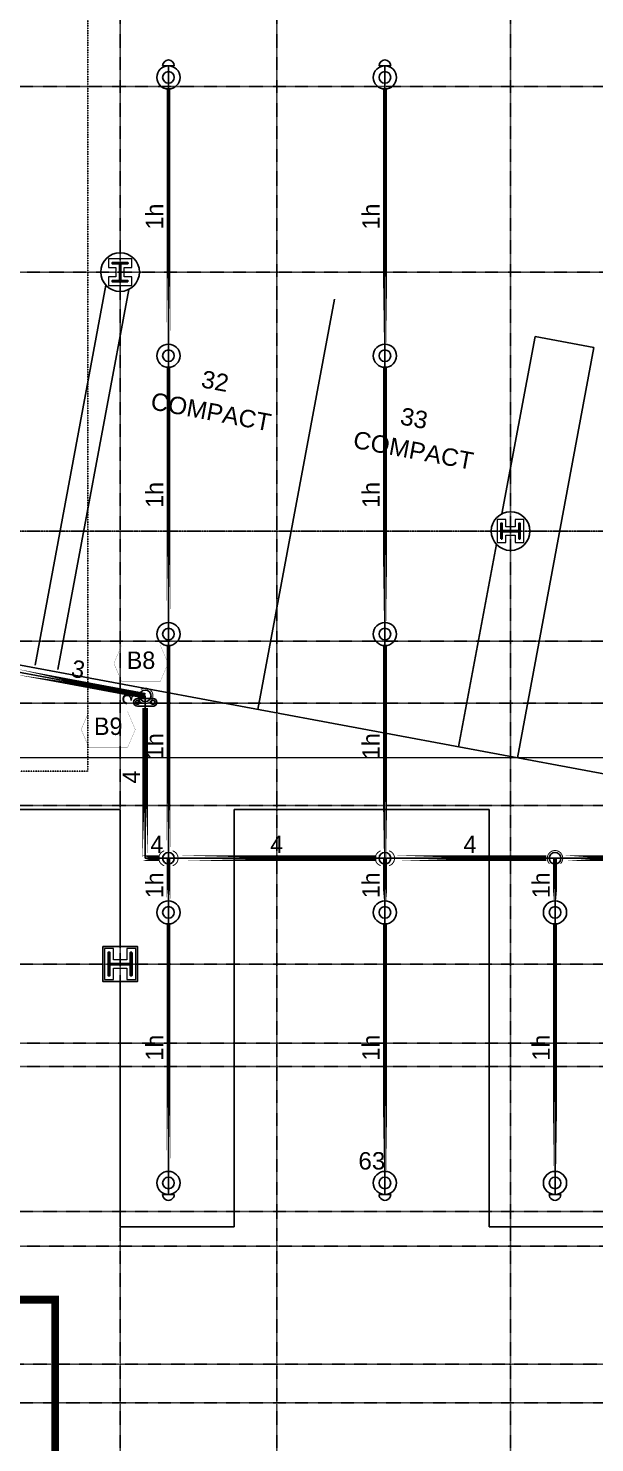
# Model space of a CAD drawing. Header units: inches. Extents: x -24247 to 247, y -491 to 2341.
# Drawn here: x -2261 to -1967, y 357 to 1089 of the extents above; entities that cross this region are included whole.
import ezdxf
from ezdxf import colors
from ezdxf.entities.mleader import LeaderData, LeaderLine
from ezdxf.enums import TextEntityAlignment as Align
from ezdxf.math import Vec2, Vec3

# ---------------------------------------------------------------- set-up
doc = ezdxf.new("R2010")
doc.units = ezdxf.units.IN
doc.header["$LTSCALE"] = 0.3
doc.header["$MEASUREMENT"] = 0
for name, pattern in [('CENTER2', [1.125, 0.75, -0.125, 0.125, -0.125]), ('DASHDOT2', [0.5, 0.25, -0.125, 0, -0.125]), ('HIDDEN2', [0.1875, 0.125, -0.0625]), ('PHANTOM2', [1.25, 0.625, -0.125, 0.125, -0.125, 0.125, -0.125])]:
    doc.linetypes.add(name, pattern=pattern)
for name, color, linetype, lineweight in [('A-Anno-Text', 7, 'Continuous', 25), ('A-Detl-Hatch', 1, 'Continuous', 18), ('A-Detl-Wide', 2, 'Continuous', 35), ('G-ANNO-TEXT', 7, 'Continuous', 0), ('S-Detl-Hatch', 1, 'Continuous', 18)]:
    doc.layers.add(name, color=color, linetype=linetype, lineweight=lineweight)
for name, color, linetype in [('A-Grid(SmallScale)', 11, 'CENTER2'), ('A-Roof-Above', 7, 'HIDDEN2'), ('A-Site-Parking', 251, 'Continuous'), ('HEADUP', 7, 'Continuous'), ('HYDNODE', 7, 'Continuous'), ('HYDR', 7, 'Continuous'), ('PIPEBL', 4, 'Continuous'), ('pipemn', 6, 'Continuous'), ('PIPESPC', 7, 'Continuous'), ('S-Structural Concrete', 4, 'Continuous'), ('spk-cap', 7, 'Continuous'), ('spk-pipecoup', 7, 'Continuous'), ('spk-piperise', 7, 'Continuous'), ('TIDYPIPE', 7, 'Continuous')]:
    doc.layers.add(name, color=color, linetype=linetype)
doc.layers.add('Zoning Envelope', color=7, linetype='DASHDOT2', true_color=0xaa0061)
doc.styles.add('Arial', font='arial.ttf')
doc.styles.add('G1DIM', font='arial.ttf')
doc.styles.add('PIPE', font='PIPE.SHX')

# ---------------------------------------------------------------- blocks, each defined once
blk = doc.blocks.new('*U20')
at = {"layer": 'A-Detl-Hatch'}
h = blk.add_hatch(dxfattribs=at)
h.set_pattern_fill('ANSI32', color=256, scale=6, style=0)
h.set_pattern_definition([(45, (0, -6.06), (-1.591, 1.591), []), (45, (1.0607, -6.06), (-1.591, 1.591), [])])
edge = h.paths.add_edge_path()
edge.add_line((6, -12.12), (6, -11.515))
edge.add_line((6, -11.515), (0.795, -11.515))
edge.add_arc((0.795, -10.915), 0.6, 180, 270, ccw=False)
edge.add_line((0.195, -10.915), (0.195, -1.205))
edge.add_arc((0.795, -1.205), 0.6, 90, 180, ccw=False)
edge.add_line((0.795, -0.605), (6, -0.605))
edge.add_line((6, -0.605), (6, 0))
edge.add_line((6, 0), (-6, 0))
edge.add_line((-6, 0), (-6, -0.605))
edge.add_line((-6, -0.605), (-0.795, -0.605))
edge.add_arc((-0.795, -1.205), 0.6, 0, 90, ccw=False)
edge.add_line((-0.195, -1.205), (-0.195, -10.915))
edge.add_arc((-0.795, -10.915), 0.6, 270, 360, ccw=False)
edge.add_line((-0.795, -11.515), (-6, -11.515))
edge.add_line((-6, -11.515), (-6, -12.12))
edge.add_line((-6, -12.12), (6, -12.12))
at = {"color": 0, "linetype": 'ByBlock'}
blk.add_lwpolyline([(6, -12.12), (6, -11.515), (0.795, -11.515, -0.4142136), (0.195, -10.915), (0.195, -1.205, -0.4142136), (0.795, -0.605), (6, -0.605), (6, 0), (-6, 0), (-6, -0.605), (-0.795, -0.605, -0.4142136), (-0.195, -1.205), (-0.195, -10.915, -0.4142136), (-0.795, -11.515), (-6, -11.515), (-6, -12.12)], format="xyb", close=True, dxfattribs=at)
blk = doc.blocks.new('W12X65')
at = {"layer": 'S-Detl-Hatch'}
blk.add_lwpolyline([(13860.59, -7310.28), (13860.59, -7305.67), (13854.79, -7305.67), (13854.79, -7298.76), (13860.59, -7298.76), (13860.59, -7294.16), (13844.59, -7294.16), (13844.59, -7298.76), (13850.4, -7298.76), (13850.4, -7305.67), (13844.59, -7305.67), (13844.59, -7310.28)], close=True, dxfattribs=at)
at = {"layer": 'A-Detl-Wide'}
blk.add_blockref('*U20', (13852.59, -7296.16), dxfattribs=at)
blk = doc.blocks.new('*U19')
at = {"layer": 'A-Detl-Hatch'}
h = blk.add_hatch(dxfattribs=at)
h.set_pattern_fill('ANSI32', color=256, scale=6, style=0)
h.set_pattern_definition([(45, (0, -4.865), (-1.591, 1.591), []), (45, (1.0607, -4.865), (-1.591, 1.591), [])])
edge = h.paths.add_edge_path()
edge.add_line((3.98, -9.73), (3.98, -9.295))
edge.add_line((3.98, -9.295), (0.645, -9.295))
edge.add_arc((0.645, -8.795), 0.5, 180, 270, ccw=False)
edge.add_line((0.145, -8.795), (0.145, -0.935))
edge.add_arc((0.645, -0.935), 0.5, 90, 180, ccw=False)
edge.add_line((0.645, -0.435), (3.98, -0.435))
edge.add_line((3.98, -0.435), (3.98, 0))
edge.add_line((3.98, 0), (-3.98, 0))
edge.add_line((-3.98, 0), (-3.98, -0.435))
edge.add_line((-3.98, -0.435), (-0.645, -0.435))
edge.add_arc((-0.645, -0.935), 0.5, 0, 90, ccw=False)
edge.add_line((-0.145, -0.935), (-0.145, -8.795))
edge.add_arc((-0.645, -8.795), 0.5, -90, 0, ccw=False)
edge.add_line((-0.645, -9.295), (-3.98, -9.295))
edge.add_line((-3.98, -9.295), (-3.98, -9.73))
edge.add_line((-3.98, -9.73), (3.98, -9.73))
at = {"color": 0, "linetype": 'ByBlock'}
blk.add_lwpolyline([(3.98, -9.73), (3.98, -9.295), (0.645, -9.295, -0.4142136), (0.145, -8.795), (0.145, -0.935, -0.4142136), (0.645, -0.435), (3.98, -0.435), (3.98, 0), (-3.98, 0), (-3.98, -0.435), (-0.645, -0.435, -0.4142136), (-0.145, -0.935), (-0.145, -8.795, -0.4142136), (-0.645, -9.295), (-3.98, -9.295), (-3.98, -9.73)], format="xyb", close=True, dxfattribs=at)
blk = doc.blocks.new('W10X33')
at = {"layer": 'S-Detl-Hatch'}
blk.add_lwpolyline([(13773.78, -7310.28), (13773.78, -7305.84), (13769.95, -7305.84), (13769.95, -7300.98), (13773.78, -7300.98), (13773.78, -7296.55), (13761.82, -7296.55), (13761.82, -7300.98), (13765.66, -7300.98), (13765.66, -7305.84), (13761.82, -7305.84), (13761.82, -7310.28)], close=True, dxfattribs=at)
at = {"layer": 'A-Detl-Wide'}
blk.add_blockref('*U19', (13767.8, -7298.55), dxfattribs=at)
blk = doc.blocks.new('SPRIG1')
for radius in [6, 3]:
    blk.add_circle((0, 0), radius)
blk = doc.blocks.new('rise')
blk.add_circle((0, 0), 3)
blk = doc.blocks.new('CAP')
blk.add_line((0, 3), (0, -3))
blk.add_arc((0, 0), 3, 270, 90)
blk = doc.blocks.new('PIPESPC')
at = {"layer": 'PIPESPC', "style": 'PIPE', "width": 0.9}
blk.add_attdef('SIZE', text='', height=9, dxfattribs=at).set_placement((0, 4.02), align=Align.CENTER)
at = {"layer": 'PIPESPC', "style": 'PIPE', "flags": 1}
blk.add_attdef('SCHED', (25.3, 3.89), '', height=9, dxfattribs=at)
blk = doc.blocks.new('COUPLING')
for p, q in [((-2, -4), (-2, 4)), ((0, 6), (0, 6)), ((2, 4), (2, -4)), ((0, -6), (0, -6))]:
    blk.add_line(p, q)
for centre in [(0, 4), (0, -4)]:
    blk.add_circle(centre, 1)
for centre, start, end in [((0, 4), 90, 180), ((0, 4), 0, 90), ((0, -4), 180, 270), ((0, -4), 270, 0)]:
    blk.add_arc(centre, 2, start, end)
blk = doc.blocks.new('HYDBOX')
at = {"layer": 'HYDR', "const_width": 0.1}
blk.add_lwpolyline([(13.999975, 5.57831), (9.999975, 14.91162), (-9.999975, 14.91162), (-13.999965, 5.57831), (-9.999975, -3.755), (9.999975, -3.755)], close=True, dxfattribs=at)
blk = doc.blocks.new('HYDTAG4')
at = {"layer": 'HYDR'}
blk.add_attdef('HYDLET', text='', height=10.67, dxfattribs=at).set_placement((-0.05, 0.1), align=Align.CENTER)
blk = doc.blocks.new('TIDYRUN')
at = {"const_width": 0.5}
blk.add_lwpolyline([(-2.83, 2.83, -2.414214), (-2.83, -2.83, -1.737895)], format="xyb", dxfattribs=at)
blk = doc.blocks.new('TIDYDROP')
at = {"const_width": 0.5}
for points in [[(-2.18, 3.82, 0.737034), (-2.18, -3.82)], [(2.18, 3.82, -0.737034), (2.18, -3.82)]]:
    blk.add_lwpolyline(points, format="xyb", dxfattribs=at)

msp = doc.modelspace()

# ---------------------------------------------------------------- linework, layer by layer
at = {"layer": 'A-Grid(SmallScale)'}
for p, q in [((-2213, 1771.74), (-2213, -107.53)), ((-2132, 1771.74), (-2132, -107.53)), ((-2011, 1771.74), (-2011, -107.53)), ((-3580, 1059), (228, 1059)), ((228, 963), (-3580, 963)), ((228, 829), (-3580, 829)), ((-3565.11, 772), (228, 772)), ((-3565.11, 740), (228, 740)), ((-3580, 687), (228, 687)), ((-3580, 605), (228, 605)), ((228, 564), (-3558.75, 564)), ((228, 552), (-3580, 552)), ((-3580, 477), (228, 477)), ((228, 459), (-3560.16, 459)), ((-3554.2, 398), (228, 398)), ((-3580, 378), (228, 378))]:
    msp.add_line(p, q, dxfattribs=at)
at = {"layer": 'A-Roof-Above'}
msp.add_lwpolyline([(-3347.5, 1299.62), (-3098.62, 1299.62), (-3098.62, 1357.62), (-2779.38, 1357.62), (-2779.38, 1135.62), (-2719.38, 1135.62), (-2719.38, 704.87), (-2229.63, 704.87), (-2229.63, 1135.62), (-1585.38, 1135.62), (-1585.38, 622.88), (-1028.63, 622.88), (-1028.63, 1029.64), (15.5, 835.02)], dxfattribs=at)
at = {"layer": 'A-Site-Parking'}
for p, q in [((-2257, 759.68), (-2220.36, 956.23)), ((-2245.2, 757.48), (-2208.57, 954.04)), ((-2141.69, 736.7), (-2102.11, 949.05)), ((-1998.33, 929.7), (-2015.43, 837.96)), ((-1967.86, 924.02), (-1998.33, 929.7)), ((-2007.44, 711.68), (-1967.86, 924.02)), ((-1961.91, 703.19), (-3000.21, 896.72)), ((-2037.91, 717.36), (-2018.36, 822.23)), ((-2334.12, 685), (-2213, 685)), ((-2213, 685), (-2213, 614)), ((-2154, 685), (-2154, 469)), ((-2154, 685), (-2022, 685)), ((-2022, 685), (-2022, 469)), ((-2213, 596), (-2213, 469)), ((-2213, 469), (-2154, 469)), ((-1962, 469), (-2022, 469))]:
    msp.add_line(p, q, dxfattribs=at)
at = {"layer": 'HYDR', "linetype": 'PHANTOM2', "const_width": 4}
msp.add_lwpolyline([(-2848.37, -11), (-2848.37, 208), (-2861, 208), (-2861, 500.82), (-2736, 500.82), (-2734, 456.87), (-2334, 457), (-2334, 431.35), (-2246.54, 431.35), (-2246.53, -11), (-2848.37, -11)], dxfattribs=at)
at = {"layer": 'PIPEBL', "color": 1}
for p, q in [((-2188, 1063.74), (-2188, 1069.74)), ((-2076, 1063.74), (-2076, 1069.74)), ((-2188, 919.74), (-2188, 1063.74)), ((-2076, 919.74), (-2076, 1063.74)), ((-2188, 775.74), (-2188, 919.74)), ((-2076, 775.74), (-2076, 919.74)), ((-2188, 775.74), (-2188, 659.74)), ((-2076, 775.74), (-2076, 659.74)), ((-2188, 631.74), (-2188, 659.74)), ((-2076, 631.74), (-2076, 659.74)), ((-1988, 631.74), (-1988, 659.74)), ((-2188, 631.74), (-2188, 491.74)), ((-2076, 631.74), (-2076, 491.74)), ((-1988, 631.74), (-1988, 491.74)), ((-2188, 491.74), (-2188, 485.74)), ((-2076, 491.74), (-2076, 485.74)), ((-1988, 491.74), (-1988, 485.74))]:
    msp.add_line(p, q, dxfattribs=at)
at = {"layer": 'pipemn', "color": 1}
for p, q in [((-2200, 743.78), (-2272, 757.2)), ((-2200, 740.4), (-2200, 743.78)), ((-2200, 659.74), (-2200, 740.4)), ((-2188, 659.74), (-2200, 659.74)), ((-2076, 659.74), (-2188, 659.74)), ((-1988, 659.74), (-2076, 659.74)), ((-1940, 659.74), (-1988, 659.74))]:
    msp.add_line(p, q, dxfattribs=at)
at = {"layer": 'S-Structural Concrete'}
msp.add_lwpolyline([(-2222, 614), (-2204, 614), (-2204, 596), (-2222, 596)], close=True, dxfattribs=at)
for centre in [(-2213, 963), (-2011, 829)]:
    msp.add_circle(centre, 10, dxfattribs=at)
at = {"layer": 'TIDYPIPE', "color": 7}
for points, const_width in [([(-2188, 925.74), (-2188, 1057.74)], 2), ([(-2076, 925.74), (-2076, 1057.74)], 2), ([(-2188, 781.74), (-2188, 913.74)], 2), ([(-2076, 781.74), (-2076, 913.74)], 2), ([(-2188, 659.74), (-2188, 769.74)], 2), ([(-2076, 659.74), (-2076, 769.74)], 2), ([(-2267.58, 756.37), (-2200, 743.78)], 3), ([(-2200, 658.24), (-2200, 737.4)], 3), ([(-2201.5, 659.74), (-2192.5, 659.74)], 3), ([(-2188, 637.74), (-2188, 659.74)], 2), ([(-2183.5, 659.74), (-2080.5, 659.74)], 3), ([(-2076, 637.74), (-2076, 659.74)], 2), ([(-2071.5, 659.74), (-1992.5, 659.74)], 3), ([(-1988, 637.74), (-1988, 659.74)], 2), ([(-1983.5, 659.74), (-1944.5, 659.74)], 3), ([(-2188, 497.74), (-2188, 625.74)], 2), ([(-2076, 497.74), (-2076, 625.74)], 2), ([(-1988, 497.74), (-1988, 625.74)], 2)]:
    msp.add_lwpolyline(points, close=True, dxfattribs=dict(at, const_width=const_width))
at = {"layer": 'Zoning Envelope'}
msp.add_lwpolyline([(228, 829), (-2840, 829, 0.000426), (-2973.35, 828.89, 0.001551), (-3580, 826.08, 0.001255)], format="xyb", dxfattribs=at)

# ---------------------------------------------------------------- block references
msp.add_blockref('W10X33', (-15980.8, 8266.41))
for name, p, rotation in [('W10X33', (5292.41, 14596.8), 270), ('W12X65', (-9515.22, -13247.59), 90)]:
    msp.add_blockref(name, p, dxfattribs=dict(rotation=rotation))
at = {"layer": 'HEADUP'}
for p in [(-2188, 1063.74), (-2076, 1063.74), (-2188, 919.74), (-2076, 919.74), (-2188, 775.74), (-2076, 775.74), (-2188, 631.74), (-2076, 631.74), (-1988, 631.74), (-2188, 491.74), (-2076, 491.74), (-1988, 491.74)]:
    msp.add_blockref('SPRIG1', p, dxfattribs=at)
at = {"layer": 'HYDNODE'}
for p in [(-2202.18, 754.99), (-2219.15, 720.83)]:
    msp.add_blockref('HYDBOX', p, dxfattribs=at)
ref = msp.add_blockref('HYDTAG4', (-2200, 743.78), dxfattribs=at)
ref.add_attrib('HYDLET', 'B8', dxfattribs={"height": 9, "style": 'PIPE'}).set_placement((-2202.18, 754.99), align=Align.BOTTOM_CENTER)
ref = msp.add_blockref('HYDTAG4', (-2200, 740.4), dxfattribs=at)
ref.add_attrib('HYDLET', 'B9', dxfattribs={"height": 9, "style": 'PIPE'}).set_placement((-2219.15, 720.83), align=Align.BOTTOM_CENTER)
at = {"layer": 'PIPESPC'}
ref = msp.add_blockref('PIPESPC', (-2188, 991.74), dxfattribs=dict(at, rotation=90))
ref.add_attrib('SIZE', '1h', dxfattribs={"color": 0, "height": 9, "rotation": 90, "style": 'PIPE'}).set_placement((-2188, 991.74), align=Align.BOTTOM_CENTER)
ref = msp.add_blockref('PIPESPC', (-2076, 991.74), dxfattribs=dict(at, rotation=90))
ref.add_attrib('SIZE', '1h', dxfattribs={"color": 0, "height": 9, "rotation": 90, "style": 'PIPE'}).set_placement((-2076, 991.74), align=Align.BOTTOM_CENTER)
ref = msp.add_blockref('PIPESPC', (-2188, 847.74), dxfattribs=dict(at, rotation=90))
ref.add_attrib('SIZE', '1h', dxfattribs={"color": 0, "height": 9, "rotation": 90, "style": 'PIPE'}).set_placement((-2188, 847.74), align=Align.BOTTOM_CENTER)
ref = msp.add_blockref('PIPESPC', (-2076, 847.74), dxfattribs=dict(at, rotation=90))
ref.add_attrib('SIZE', '1h', dxfattribs={"color": 0, "height": 9, "rotation": 90, "style": 'PIPE'}).set_placement((-2076, 847.74), align=Align.BOTTOM_CENTER)
ref = msp.add_blockref('PIPESPC', (-2236, 750.49), dxfattribs=dict(at, rotation=349.4416666666683))
ref.add_attrib('SIZE', '3', dxfattribs={"color": 0, "height": 9, "rotation": 349.44167, "style": 'PIPE'}).set_placement((-2236, 750.49), align=Align.BOTTOM_CENTER)
ref = msp.add_blockref('PIPESPC', (-2200, 742.09), dxfattribs=dict(at, rotation=90))
ref.add_attrib('SIZE', '3', dxfattribs={"color": 0, "height": 9, "rotation": 90, "style": 'PIPE'}).set_placement((-2200, 742.09), align=Align.BOTTOM_CENTER)
ref = msp.add_blockref('PIPESPC', (-2188, 717.74), dxfattribs=dict(at, rotation=90))
ref.add_attrib('SIZE', '1h', dxfattribs={"color": 0, "height": 9, "rotation": 90, "style": 'PIPE'}).set_placement((-2188, 717.74), align=Align.BOTTOM_CENTER)
ref = msp.add_blockref('PIPESPC', (-2076, 717.74), dxfattribs=dict(at, rotation=90))
ref.add_attrib('SIZE', '1h', dxfattribs={"color": 0, "height": 9, "rotation": 90, "style": 'PIPE'}).set_placement((-2076, 717.74), align=Align.BOTTOM_CENTER)
ref = msp.add_blockref('PIPESPC', (-2200, 701.76), dxfattribs=dict(at, rotation=90))
ref.add_attrib('SIZE', '4', dxfattribs={"color": 0, "height": 9, "rotation": 90, "style": 'PIPE'}).set_placement((-2200, 701.76), align=Align.BOTTOM_CENTER)
ref = msp.add_blockref('PIPESPC', (-2194, 659.74), dxfattribs=at)
ref.add_attrib('SIZE', '4', dxfattribs={"color": 0, "height": 9, "style": 'PIPE'}).set_placement((-2194, 659.74), align=Align.BOTTOM_CENTER)
ref = msp.add_blockref('PIPESPC', (-2132, 659.74), dxfattribs=at)
ref.add_attrib('SIZE', '4', dxfattribs={"color": 0, "height": 9, "style": 'PIPE'}).set_placement((-2132, 659.74), align=Align.BOTTOM_CENTER)
ref = msp.add_blockref('PIPESPC', (-2032, 659.74), dxfattribs=at)
ref.add_attrib('SIZE', '4', dxfattribs={"color": 0, "height": 9, "style": 'PIPE'}).set_placement((-2032, 659.74), align=Align.BOTTOM_CENTER)
ref = msp.add_blockref('PIPESPC', (-2188, 645.74), dxfattribs=dict(at, rotation=90))
ref.add_attrib('SIZE', '1h', dxfattribs={"color": 0, "height": 9, "rotation": 90, "style": 'PIPE'}).set_placement((-2188, 645.74), align=Align.BOTTOM_CENTER)
ref = msp.add_blockref('PIPESPC', (-2076, 645.74), dxfattribs=dict(at, rotation=90))
ref.add_attrib('SIZE', '1h', dxfattribs={"color": 0, "height": 9, "rotation": 90, "style": 'PIPE'}).set_placement((-2076, 645.74), align=Align.BOTTOM_CENTER)
ref = msp.add_blockref('PIPESPC', (-1988, 645.74), dxfattribs=dict(at, rotation=90))
ref.add_attrib('SIZE', '1h', dxfattribs={"color": 0, "height": 9, "rotation": 90, "style": 'PIPE'}).set_placement((-1988, 645.74), align=Align.BOTTOM_CENTER)
ref = msp.add_blockref('PIPESPC', (-2188, 561.74), dxfattribs=dict(at, rotation=90))
ref.add_attrib('SIZE', '1h', dxfattribs={"color": 0, "height": 9, "rotation": 90, "style": 'PIPE'}).set_placement((-2188, 561.74), align=Align.BOTTOM_CENTER)
ref = msp.add_blockref('PIPESPC', (-2076, 561.74), dxfattribs=dict(at, rotation=90))
ref.add_attrib('SIZE', '1h', dxfattribs={"color": 0, "height": 9, "rotation": 90, "style": 'PIPE'}).set_placement((-2076, 561.74), align=Align.BOTTOM_CENTER)
ref = msp.add_blockref('PIPESPC', (-1988, 561.74), dxfattribs=dict(at, rotation=90))
ref.add_attrib('SIZE', '1h', dxfattribs={"color": 0, "height": 9, "rotation": 90, "style": 'PIPE'}).set_placement((-1988, 561.74), align=Align.BOTTOM_CENTER)
at = {"layer": 'spk-cap'}
for p, rotation in [((-2188, 1069.74), 90.00000000002773), ((-2076, 1069.74), 90.00000000002773), ((-2188, 485.74), 270.0000000000834), ((-2076, 485.74), 270.0000000000834), ((-1988, 485.74), 270.0000000000834)]:
    msp.add_blockref('CAP', p, dxfattribs=dict(at, rotation=rotation))
at = {"layer": 'spk-pipecoup', "rotation": 270.0000000000834}
msp.add_blockref('COUPLING', (-2200, 740.4), dxfattribs=at)
at = {"layer": 'spk-piperise'}
for p, rotation in [((-2200, 743.78), 90.00000000002773), ((-2188, 659.74), 180.0000000000555)]:
    msp.add_blockref('rise', p, dxfattribs=dict(at, rotation=rotation))
for p in [(-2076, 659.74), (-1988, 659.74)]:
    msp.add_blockref('rise', p, dxfattribs=at)
at = {"layer": 'TIDYPIPE'}
for name, p, rotation in [('TIDYRUN', (-2200, 743.78), 349.4416666666683), ('TIDYDROP', (-2188, 659.74), 180), ('TIDYDROP', (-2076, 659.74), 180), ('TIDYRUN', (-1988, 659.74), 90)]:
    msp.add_blockref(name, p, dxfattribs=dict(at, rotation=rotation))

# ---------------------------------------------------------------- texts
at = {"layer": 'A-Anno-Text', "color": 2, "char_height": 9, "width": 19.7484, "attachment_point": 5, "rotation": 349.44167, "style": 'G1DIM'}
for s, insert in [('32', (-2163.85, 906.55)), ('COMPACT', (-2166, 890.71)), ('33', (-2060.89, 887.36)), ('COMPACT', (-2061.25, 870.77))]:
    msp.add_mtext(s, dxfattribs=dict(at, insert=insert))
at = {"layer": 'A-Anno-Text', "color": 2, "insert": (-2082.75, 503.13), "char_height": 9, "width": 19.7484, "attachment_point": 5, "style": 'G1DIM'}
msp.add_mtext('63', dxfattribs=at)

# ---------------------------------------------------------------- leaders
at = {"layer": 'G-ANNO-TEXT'}
ml = msp.add_multileader_mtext('Standard', dxfattribs=at)
ml.set_content('AUXILIARY DRAIN VALVE UNDER BEAM', color=256, style='Arial')
ml.set_leader_properties(color=256, linetype='ByLayer', lineweight=-1)
ml.build(insert=Vec2(0, 0))
ml.multileader.update_dxf_attribs({"has_dogleg": 0, "dogleg_length": 0.125, "arrow_head_size": 16, "scale": 128})
ctx = ml.context
ctx.base_point, ctx.scale, ctx.char_height, ctx.arrow_head_size, ctx.landing_gap_size, ctx.plane_origin = Vec3(-3597.19, 711.74), 128, 12, 16, 4, Vec3(-1608, 671.74)
ctx.text_align_type = 2
notes = []
notes.append((ctx, [(0, (1, 1, 0), (-3464, 711.74), (-1, 0), 16, [(0, [(-1608, 671.74), (-1660, 711.74)], 0, [])])]))
ctx.mtext.insert, ctx.mtext.width, ctx.mtext.alignment, ctx.mtext.flow_direction = Vec3(-3484, 717.85), 131.2058, 3, 5
for ctx, leaders in notes:
    for number, flags, end, landing, length, lines in leaders:
        leader = LeaderData()
        leader.index, (leader.has_last_leader_line, leader.has_dogleg_vector, leader.attachment_direction) = number, flags
        leader.last_leader_point, leader.dogleg_vector, leader.dogleg_length = Vec3(end), Vec3(landing), length
        for number, points, colour, breaks in lines:
            line = LeaderLine()
            line.index, line.vertices, line.color, line.breaks = number, Vec3.list(points), colors.encode_raw_color(colour), breaks
            leader.lines.append(line)
        ctx.leaders.append(leader)

doc.saveas('drawing.dxf')
